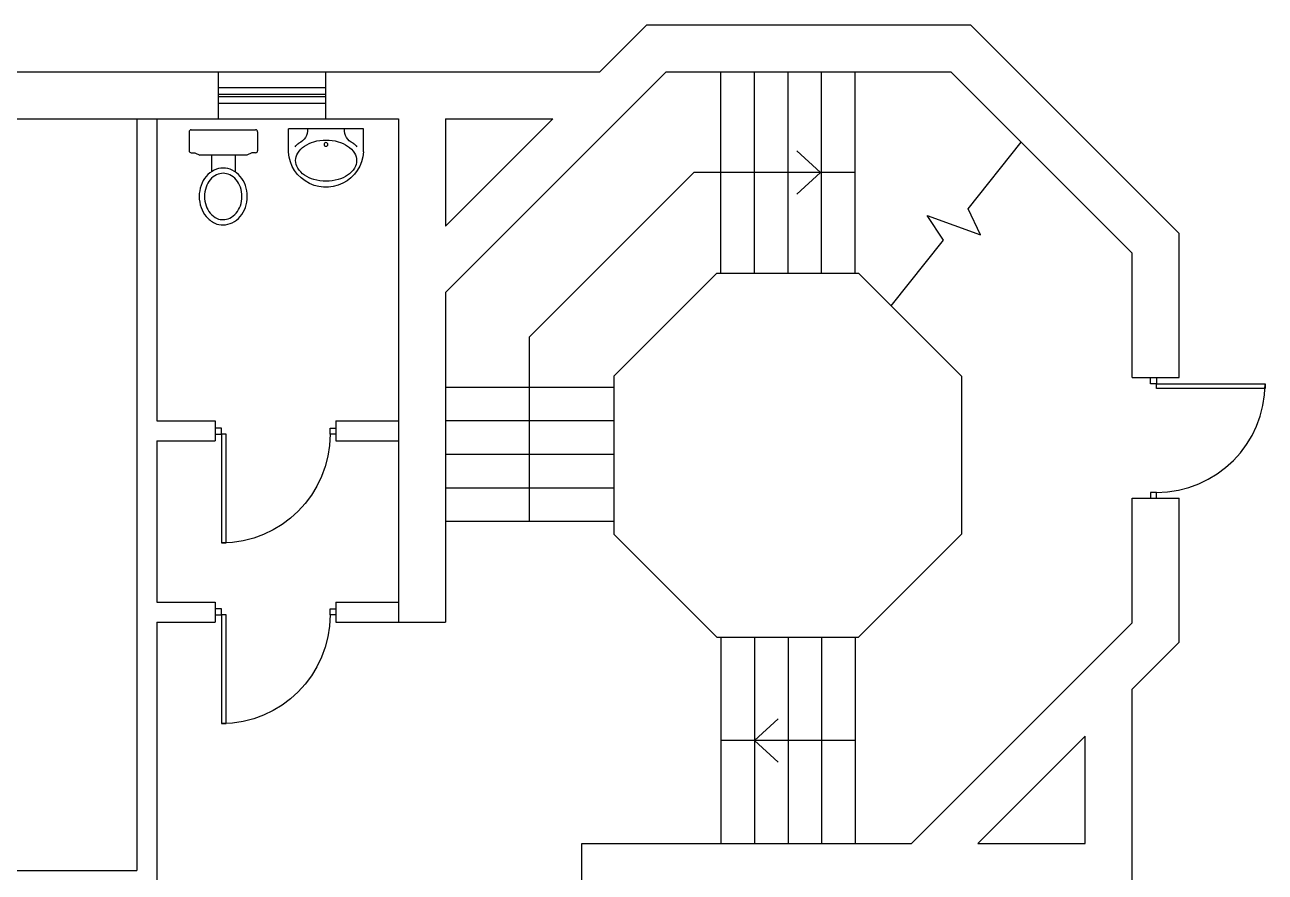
# Model space of a CAD drawing. Extents: x -211487 to 129179, y -113885 to 115281.
# Drawn here: x -8025 to 1217, y -89477 to -83165 of the extents above; entities that cross this region are included whole.
import ezdxf

# ---------------------------------------------------------------- set-up
doc = ezdxf.new("R2010")
doc.units = 0
doc.layers.get('0').update_dxf_attribs({"linetype": 'CONTINUOUS'})
for name, color, linetype in [('BLD-PART', 7, 'CONTINUOUS'), ('BLD-STRUCT', 7, 'CONTINUOUS'), ('DOOR', 7, 'CONTINUOUS'), ('SAN-FIT', 7, 'CONTINUOUS')]:
    doc.layers.add(name, color=color, linetype=linetype)

# ---------------------------------------------------------------- blocks, each defined once
blk = doc.blocks.new('DOORX')
for p, q in [((0.05, 0), (0.05, 0.9)), ((0.05, 0.9), (0.09, 0.9)), ((0.09, 0.9), (0.09, 0)), ((0, 0), (0.05, 0)), ((0.09, 0), (0.05, 0)), ((0.05, 0), (0.05, -0.05)), ((0.05, -0.05), (0, -0.05)), ((0.95, 0), (0.95, -0.05)), ((1, 0), (0.95, 0)), ((0.95, -0.05), (1, -0.05))]:
    blk.add_line(p, q)
blk.add_arc((0.05, 0), 0.9, 0, 90)
blk = doc.blocks.new('STANDARD')
blk.add_blockref('DOORX', (0.537, 0.256))
blk = doc.blocks.new('WC1')
for p, q in [((0, -0.2403), (0, 0.2403)), ((0.0147, 0.255), (0.1563, 0.255)), ((0.171, 0.2403), (0.171, 0.2131)), ((0.171, 0.2131), (0.1888, 0.1757)), ((0.1888, 0.1757), (0.1888, -0.1757)), ((0.1888, 0.0883), (0.3132, 0.0883)), ((0.1888, -0.0883), (0.3117, -0.0883)), ((0.171, -0.2131), (0.1888, -0.1757)), ((0.0147, -0.255), (0.1563, -0.255)), ((0.171, -0.2403), (0.171, -0.2131))]:
    blk.add_line(p, q)
for points in [[(0.4962, -0.18, 0.084445), (0.5786, -0.166, 0.091522), (0.6457, -0.1276, 0.103706), (0.6958, -0.0634, 0.134256), (0.7076, -0.0011, 0.114344), (0.6921, 0.0658, 0.103706), (0.6457, 0.1254, 0.091522), (0.5786, 0.1637, 0.084445), (0.4962, 0.1777, 0.084445), (0.4137, 0.1637, 0.091522), (0.3466, 0.1254, 0.103706), (0.3002, 0.0658, 0.114344), (0.2847, -0.0011, 0.114344), (0.3002, -0.068, 0.103706), (0.3466, -0.1276, 0.091522), (0.4137, -0.166, 0.084445)], [(0.4962, -0.1408, 0.084445), (0.5656, -0.1289, 0.091522), (0.6204, -0.0977, 0.103706), (0.6605, -0.0461, 0.138985), (0.6684, -0.0027, 0.117883), (0.6569, 0.0485, 0.103706), (0.6204, 0.0954, 0.091522), (0.5656, 0.1267, 0.084445), (0.4962, 0.1385, 0.084445), (0.4267, 0.1267, 0.091522), (0.3719, 0.0954, 0.103706), (0.3354, 0.0485, 0.114344), (0.3239, -0.0011, 0.114344), (0.3354, -0.0508, 0.103706), (0.3719, -0.0977, 0.091522), (0.4267, -0.1289, 0.084445)]]:
    blk.add_lwpolyline(points, format="xyb", close=True)
for centre, start, end in [((0.0147, 0.2403), 90, 180), ((0.1563, 0.2403), 360, 90), ((0.0147, -0.2403), 180, 270), ((0.1563, -0.2403), 270, 0)]:
    blk.add_arc(centre, 0.0147, start, end)
blk = doc.blocks.new('WHB2')
for p, q in [((-0.28, 0), (0.28, 0)), ((-0.28, -0.172), (-0.28, 0)), ((0.28, -0.1368), (0.28, 0))]:
    blk.add_line(p, q)
blk.add_lwpolyline([(-0.001, -0.0829, 0.068343), (-0.0912, -0.0952, 0.080514), (-0.1615, -0.1278, 0.107064), (-0.2124, -0.181, 0.138337), (-0.228, -0.2363, 0.138337), (-0.2124, -0.2916, 0.107064), (-0.1615, -0.3448, 0.080514), (-0.0912, -0.3773, 0.068343), (-0.001, -0.3897, 0.068343), (0.0893, -0.3773, 0.080514), (0.1596, -0.3448, 0.107064), (0.2105, -0.2916, 0.138337), (0.2261, -0.2363, 0.138337), (0.2105, -0.181, 0.107064), (0.1596, -0.1278, 0.080514), (0.0893, -0.0952, 0.068343)], format="xyb", close=True)
blk.add_circle((0, -0.1157), 0.0142)
for centre, radius, start, end in [((-0.2431, -0.0087), 0.1051, 292.86409, 4.73633), ((0.2431, -0.0087), 0.1051, 175.26367, 247.13591), ((0, -0.1544), 0.2805, 183.5443, 3.59554), ((-0.1541, -0.1797), 0.0885, 123.01531, 148.84577), ((0.1541, -0.1797), 0.0885, 31.15423, 56.98469)]:
    blk.add_arc(centre, radius, start, end)

msp = doc.modelspace()

# ---------------------------------------------------------------- linework, layer by layer
at = {"layer": 'BLD-PART'}
for p, q in [((-7191.3, -83864.7), (-7191.3, -89464.7)), ((-7041.3, -83864.7), (-7041.3, -86114.7)), ((-7041.3, -86114.7), (-6607.1, -86114.7)), ((-6607.1, -86114.7), (-6607.1, -86264.7)), ((-5707.1, -86114.7), (-5707.1, -86264.7)), ((-5707.1, -86114.7), (-5241.3, -86114.7)), ((-7041.3, -86264.7), (-6607.1, -86264.7)), ((-7041.3, -86264.7), (-7041.3, -87464.7)), ((-5707.1, -86264.7), (-5241.3, -86264.7)), ((-7041.3, -87464.7), (-6607.1, -87464.7)), ((-6607.1, -87464.7), (-6607.1, -87614.7)), ((-5707.1, -87464.7), (-5241.3, -87464.7)), ((-5707.1, -87464.7), (-5707.1, -87614.7)), ((-7041.3, -87614.7), (-6607.1, -87614.7)), ((-7041.3, -87614.7), (-7041.3, -89614.7)), ((-5707.1, -87614.7), (-5241.3, -87614.7)), ((-9091.3, -89464.7), (-7191.3, -89464.7))]:
    msp.add_line(p, q, dxfattribs=at)
at = {"layer": 'BLD-STRUCT'}
for p, q in [((-3391.3, -83164.7), (-3741.3, -83514.7)), ((-3391.3, -83164.7), (-979.9, -83164.7)), ((-979.9, -83164.7), (575.2, -84719.8)), ((-71791.3, -83514.7), (-3741.3, -83514.7)), ((-6585, -83514.7), (-6585, -83864.7)), ((-5785, -83514.7), (-5785, -83864.7)), ((-3246.3, -83514.7), (-4891.3, -85159.7)), ((-3246.3, -83514.7), (-1124.8, -83514.7)), ((-1124.8, -83514.7), (225.2, -84864.7)), ((-26191.3, -83864.7), (-5241.3, -83864.7)), ((-5241.3, -83864.7), (-5241.3, -87614.7)), ((-4891.3, -83864.7), (-4091.3, -83864.7)), ((-4891.3, -83864.7), (-4891.3, -84664.7)), ((-4091.3, -83864.7), (-4891.3, -84664.7)), ((575.2, -85792.2), (575.2, -84719.8)), ((225.2, -85792.2), (225.2, -84864.7)), ((-2869.7, -85014.7), (-3636, -85781)), ((-2869.7, -85014.7), (-1813.4, -85014.7)), ((-1813.4, -85014.7), (-1047.1, -85781)), ((-4891.3, -85159.7), (-4891.3, -87614.7)), ((-3636, -85781), (-3636, -86960)), ((-1047.1, -85781), (-1047.1, -86960)), ((225.2, -85792.2), (575.2, -85792.2)), ((225.2, -87619.8), (225.2, -86692.2)), ((225.2, -86692.2), (575.2, -86692.2)), ((575.2, -87764.7), (575.2, -86692.2)), ((-2869.7, -87726.3), (-3636, -86960)), ((-1813.4, -87726.3), (-1047.1, -86960)), ((-5241.3, -87614.7), (-4891.3, -87614.7)), ((225.2, -87619.8), (-1419.8, -89264.7)), ((-2869.7, -87726.3), (-1813.4, -87726.3)), ((575.2, -87764.7), (225.2, -88114.7)), ((225.2, -110914.7), (225.2, -88114.7)), ((-124.8, -88464.7), (-924.8, -89264.7)), ((-124.8, -89264.7), (-124.8, -88464.7)), ((-3874.8, -89264.7), (-1419.8, -89264.7)), ((-3874.8, -89614.7), (-3874.8, -89264.7)), ((-924.8, -89264.7), (-124.8, -89264.7))]:
    msp.add_line(p, q, dxfattribs=at)
at = {"layer": 'DOOR'}
for p, q in [((-2838.2, -85014.7), (-2838.2, -83514.7)), ((-2588.2, -85014.7), (-2588.2, -83514.7)), ((-2338.2, -85014.7), (-2338.2, -83514.7)), ((-2088.2, -85014.7), (-2088.2, -83514.7)), ((-1838.2, -85014.7), (-1838.2, -83514.7)), ((-6585, -83630.7), (-5785, -83630.7)), ((-6585, -83680.7), (-5785, -83680.7)), ((-6585, -83698.7), (-5785, -83698.7)), ((-6585, -83748.7), (-5785, -83748.7)), ((-995.7, -84535.3), (-601.5, -84038.1)), ((-2097.8, -84264), (-2273.6, -84102.7)), ((-3039.9, -84264.7), (-4263.6, -85488.4)), ((-1838.2, -84264.7), (-3039.9, -84264.7)), ((-2097.8, -84264.7), (-2273.6, -84426)), ((-905, -84728.7), (-995.7, -84535.3)), ((-1180.4, -84768.3), (-1301.8, -84586.4)), ((-1301.8, -84586.4), (-905, -84728.7)), ((-1569.3, -85258.8), (-1180.4, -84768.3)), ((-4263.6, -86865.7), (-4263.6, -85488.4)), ((-3636, -85865.7), (-4891.3, -85865.7)), ((-3636, -86115.7), (-4891.3, -86115.7)), ((-3636, -86365.7), (-4891.3, -86365.7)), ((-3636, -86615.7), (-4891.3, -86615.7)), ((-3636, -86865.7), (-4891.3, -86865.7)), ((-2838.2, -87726.3), (-2838.2, -89264.7)), ((-2588.2, -87726.3), (-2588.2, -89264.7)), ((-2338.2, -87726.3), (-2338.2, -89264.7)), ((-2088.2, -87726.3), (-2088.2, -89264.7)), ((-1838.2, -87726.3), (-1838.2, -89264.7)), ((-2588.5, -88495.9), (-2412.7, -88334.6)), ((-1838.2, -88495.5), (-2838.2, -88495.5)), ((-2588.5, -88496.7), (-2412.7, -88658))]:
    msp.add_line(p, q, dxfattribs=at)

# ---------------------------------------------------------------- block references
at = {"layer": 'DOOR', "yscale": 900, "zscale": 900}
for p, xscale, rotation in [((176.1, -85309.9), 900, 270), ((-7088.9, -85984.5), -900, 180), ((-7088.9, -87330.2), -900, 180)]:
    msp.add_blockref('Standard', p, dxfattribs=dict(at, xscale=xscale, rotation=rotation))
at = {"layer": 'SAN-FIT', "xscale": 1000, "yscale": 1000, "zscale": 1000, "rotation": 270}
msp.add_blockref('WC1', (-6545.5, -83947.1), dxfattribs=at)
at = {"layer": 'SAN-FIT', "xscale": -1000, "yscale": 1000, "zscale": 1000}
msp.add_blockref('WHB2', (-5781.3, -83940.1), dxfattribs=at)

doc.saveas('drawing.dxf')
